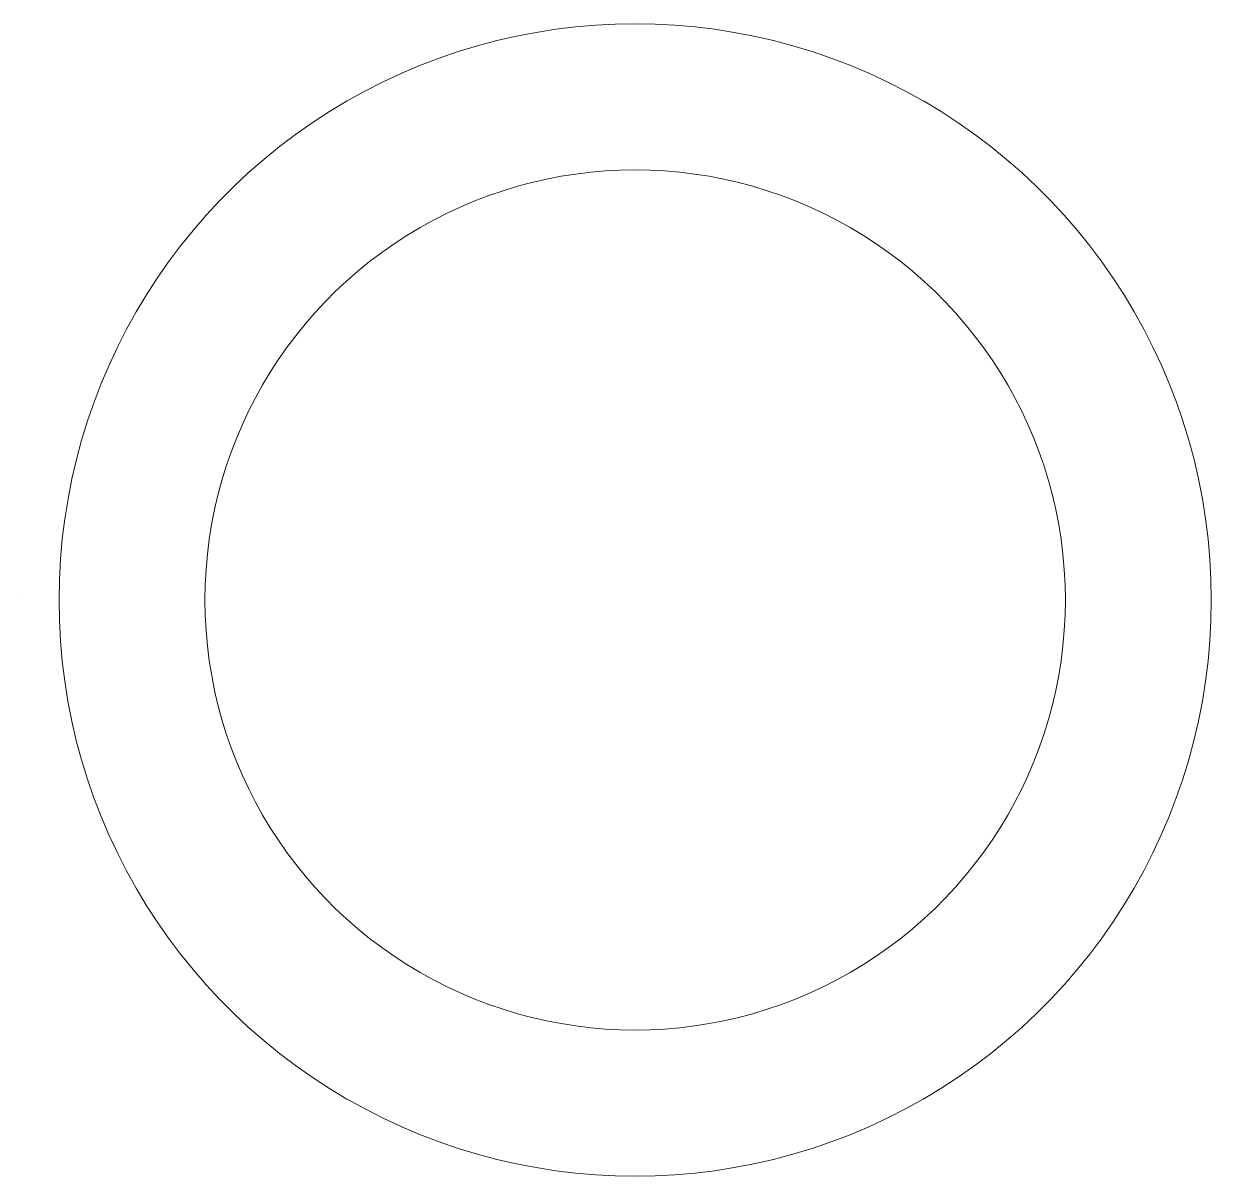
# Model space of a CAD drawing. Header units: centimetres. Extents: x -75 to 51, y -4 to 64.
# Drawn here: x 8.621 to 11.114, y -1.364 to 1.056 of the extents above; entities that cross this region are included whole.
import ezdxf

# ---------------------------------------------------------------- set-up
doc = ezdxf.new("R2010")
doc.units = ezdxf.units.CM
doc.header["$MEASUREMENT"] = 0
doc.layers.add('layer 1', color=7, linetype='Continuous')

msp = doc.modelspace()

# ---------------------------------------------------------------- linework, layer by layer
at = {"layer": 'layer 1', "color": 1, "lineweight": 20}
for points in [[(10.50932, 0.89353), (10.50932, 0.89353), (10.47162, 0.91442), (10.47162, 0.91442), (10.47162, 0.91442), (10.47162, 0.91442), (10.43338, 0.93387), (10.43338, 0.93387), (10.43338, 0.93387), (10.43338, 0.93387), (10.39464, 0.95188), (10.39464, 0.95188), (10.39464, 0.95188), (10.39464, 0.95188), (10.35543, 0.96845), (10.35543, 0.96845), (10.35543, 0.96845), (10.35543, 0.96845), (10.3158, 0.98358), (10.3158, 0.98358), (10.3158, 0.98358), (10.3158, 0.98358), (10.27578, 0.99727), (10.27578, 0.99727), (10.27578, 0.99727), (10.27578, 0.99727), (10.23541, 1.00952), (10.23541, 1.00952), (10.23541, 1.00952), (10.23541, 1.00952), (10.19474, 1.02033), (10.19474, 1.02033), (10.19474, 1.02033), (10.19474, 1.02033), (10.15379, 1.0297), (10.15379, 1.0297), (10.15379, 1.0297), (10.15379, 1.0297), (10.11261, 1.03763), (10.11261, 1.03763), (10.11261, 1.03763), (10.11261, 1.03763), (10.07124, 1.04412), (10.07124, 1.04412), (10.07124, 1.04412), (10.07124, 1.04412), (10.02972, 1.04917), (10.02972, 1.04917), (10.02972, 1.04917), (10.02972, 1.04917), (9.98808, 1.05277), (9.98808, 1.05277), (9.98808, 1.05277), (9.98808, 1.05277), (9.94636, 1.05494), (9.94636, 1.05494), (9.94636, 1.05494), (9.94636, 1.05494), (9.9046, 1.0557), (9.9046, 1.0557), (9.9046, 1.0557), (9.9046, 1.0557), (9.86284, 1.05494), (9.86284, 1.05494), (9.86284, 1.05494), (9.86284, 1.05494), (9.82112, 1.05277), (9.82112, 1.05277), (9.82112, 1.05277), (9.82112, 1.05277), (9.77948, 1.04917), (9.77948, 1.04917), (9.77948, 1.04917), (9.77948, 1.04917), (9.73795, 1.04412), (9.73795, 1.04412), (9.73795, 1.04412), (9.73795, 1.04412), (9.69658, 1.03763), (9.69658, 1.03763), (9.69658, 1.03763), (9.69658, 1.03763), (9.6554, 1.0297), (9.6554, 1.0297), (9.6554, 1.0297), (9.6554, 1.0297), (9.61445, 1.02033), (9.61445, 1.02033), (9.61445, 1.02033), (9.61445, 1.02033), (9.57377, 1.00952), (9.57377, 1.00952), (9.57377, 1.00952), (9.57377, 1.00952), (9.5334, 0.99727), (9.5334, 0.99727), (9.5334, 0.99727), (9.5334, 0.99727), (9.49338, 0.98358), (9.49338, 0.98358), (9.49338, 0.98358), (9.49338, 0.98358), (9.45375, 0.96845), (9.45375, 0.96845), (9.45375, 0.96845), (9.45375, 0.96845), (9.41454, 0.95188), (9.41454, 0.95188), (9.41454, 0.95188), (9.41454, 0.95188), (9.37579, 0.93387), (9.37579, 0.93387), (9.37579, 0.93387), (9.37579, 0.93387), (9.33755, 0.91442), (9.33755, 0.91442), (9.33755, 0.91442), (9.33755, 0.91442), (9.29985, 0.89353), (9.29985, 0.89353)], [(9.29986, 0.89353), (9.29986, 0.89353), (9.26293, 0.87131), (9.26293, 0.87131), (9.26293, 0.87131), (9.26293, 0.87131), (9.22697, 0.8479), (9.22697, 0.8479), (9.22697, 0.8479), (9.22697, 0.8479), (9.19201, 0.82334), (9.19201, 0.82334), (9.19201, 0.82334), (9.19201, 0.82334), (9.15807, 0.79766), (9.15807, 0.79766), (9.15807, 0.79766), (9.15807, 0.79766), (9.12516, 0.77089), (9.12516, 0.77089), (9.12516, 0.77089), (9.12516, 0.77089), (9.09331, 0.74306), (9.09331, 0.74306), (9.09331, 0.74306), (9.09331, 0.74306), (9.06253, 0.71421), (9.06253, 0.71421), (9.06253, 0.71421), (9.06253, 0.71421), (9.03284, 0.68437), (9.03284, 0.68437), (9.03284, 0.68437), (9.03284, 0.68437), (9.00425, 0.65358), (9.00425, 0.65358), (9.00425, 0.65358), (9.00425, 0.65358), (8.97683, 0.62187), (8.97683, 0.62187), (8.97683, 0.62187), (8.97683, 0.62187), (8.95054, 0.58927), (8.95054, 0.58927), (8.95054, 0.58927), (8.95054, 0.58927), (8.92541, 0.55582), (8.92541, 0.55582), (8.92541, 0.55582), (8.92541, 0.55582), (8.90147, 0.52155), (8.90147, 0.52155), (8.90147, 0.52155), (8.90147, 0.52155), (8.87876, 0.48649), (8.87876, 0.48649), (8.87876, 0.48649), (8.87876, 0.48649), (8.85727, 0.45068), (8.85727, 0.45068), (8.85727, 0.45068), (8.85727, 0.45068), (8.83704, 0.41415), (8.83704, 0.41415), (8.83704, 0.41415), (8.83704, 0.41415), (8.81806, 0.37693), (8.81806, 0.37693), (8.81806, 0.37693), (8.81806, 0.37693), (8.80037, 0.33906), (8.80037, 0.33906), (8.80037, 0.33906), (8.80037, 0.33906), (8.78399, 0.30057), (8.78399, 0.30057), (8.78399, 0.30057), (8.78399, 0.30057), (8.76893, 0.26149), (8.76893, 0.26149), (8.76893, 0.26149), (8.76893, 0.26149), (8.75522, 0.22186), (8.75522, 0.22186), (8.75522, 0.22186), (8.75522, 0.22186), (8.74289, 0.18171), (8.74289, 0.18171), (8.74289, 0.18171), (8.74289, 0.18171), (8.73193, 0.14107), (8.73193, 0.14107), (8.73193, 0.14107), (8.73193, 0.14107), (8.72238, 0.09998), (8.72238, 0.09998), (8.72238, 0.09998), (8.72238, 0.09998), (8.71424, 0.05847), (8.71424, 0.05847), (8.71424, 0.05847), (8.71424, 0.05847), (8.70753, 0.01658), (8.70753, 0.01658), (8.70753, 0.01658), (8.70753, 0.01658), (8.7023, -0.02566), (8.7023, -0.02566), (8.7023, -0.02566), (8.7023, -0.02566), (8.69853, -0.06822), (8.69853, -0.06822), (8.69853, -0.06822), (8.69853, -0.06822), (8.69639, -0.11107), (8.69639, -0.11107), (8.69639, -0.11107), (8.69639, -0.11107), (8.6958, -0.15417), (8.6958, -0.15417)], [(11.11359, -0.15416), (11.11359, -0.15416), (11.113, -0.11106), (11.113, -0.11106), (11.113, -0.11106), (11.113, -0.11106), (11.11086, -0.06821), (11.11086, -0.06821), (11.11086, -0.06821), (11.11086, -0.06821), (11.10709, -0.02565), (11.10709, -0.02565), (11.10709, -0.02565), (11.10709, -0.02565), (11.10186, 0.01659), (11.10186, 0.01659), (11.10186, 0.01659), (11.10186, 0.01659), (11.09515, 0.05848), (11.09515, 0.05848), (11.09515, 0.05848), (11.09515, 0.05848), (11.08701, 0.09999), (11.08701, 0.09999), (11.08701, 0.09999), (11.08701, 0.09999), (11.07746, 0.14108), (11.07746, 0.14108), (11.07746, 0.14108), (11.07746, 0.14108), (11.0665, 0.18171), (11.0665, 0.18171), (11.0665, 0.18171), (11.0665, 0.18171), (11.05416, 0.22186), (11.05416, 0.22186), (11.05416, 0.22186), (11.05416, 0.22186), (11.04045, 0.26149), (11.04045, 0.26149), (11.04045, 0.26149), (11.04045, 0.26149), (11.02539, 0.30057), (11.02539, 0.30057), (11.02539, 0.30057), (11.02539, 0.30057), (11.00901, 0.33906), (11.00901, 0.33906), (11.00901, 0.33906), (11.00901, 0.33906), (10.99132, 0.37693), (10.99132, 0.37693), (10.99132, 0.37693), (10.99132, 0.37693), (10.97234, 0.41415), (10.97234, 0.41415), (10.97234, 0.41415), (10.97234, 0.41415), (10.95211, 0.45068), (10.95211, 0.45068), (10.95211, 0.45068), (10.95211, 0.45068), (10.93062, 0.48649), (10.93062, 0.48649), (10.93062, 0.48649), (10.93062, 0.48649), (10.90791, 0.52155), (10.90791, 0.52155), (10.90791, 0.52155), (10.90791, 0.52155), (10.88397, 0.55582), (10.88397, 0.55582), (10.88397, 0.55582), (10.88397, 0.55582), (10.85884, 0.58927), (10.85884, 0.58927), (10.85884, 0.58927), (10.85884, 0.58927), (10.83255, 0.62187), (10.83255, 0.62187), (10.83255, 0.62187), (10.83255, 0.62187), (10.80513, 0.65358), (10.80513, 0.65358), (10.80513, 0.65358), (10.80513, 0.65358), (10.77654, 0.68437), (10.77654, 0.68437), (10.77654, 0.68437), (10.77654, 0.68437), (10.74685, 0.71421), (10.74685, 0.71421), (10.74685, 0.71421), (10.74685, 0.71421), (10.71607, 0.74306), (10.71607, 0.74306), (10.71607, 0.74306), (10.71607, 0.74306), (10.68422, 0.77089), (10.68422, 0.77089), (10.68422, 0.77089), (10.68422, 0.77089), (10.65131, 0.79766), (10.65131, 0.79766), (10.65131, 0.79766), (10.65131, 0.79766), (10.61737, 0.82334), (10.61737, 0.82334), (10.61737, 0.82334), (10.61737, 0.82334), (10.58241, 0.8479), (10.58241, 0.8479), (10.58241, 0.8479), (10.58241, 0.8479), (10.54645, 0.87131), (10.54645, 0.87131), (10.54645, 0.87131), (10.54645, 0.87131), (10.50952, 0.89353), (10.50952, 0.89353)], [(10.35605, 0.6278), (10.35605, 0.6278), (10.32789, 0.64339), (10.32789, 0.64339), (10.32789, 0.64339), (10.32789, 0.64339), (10.29933, 0.65791), (10.29933, 0.65791), (10.29933, 0.65791), (10.29933, 0.65791), (10.27041, 0.67135), (10.27041, 0.67135), (10.27041, 0.67135), (10.27041, 0.67135), (10.24115, 0.68372), (10.24115, 0.68372), (10.24115, 0.68372), (10.24115, 0.68372), (10.21155, 0.69501), (10.21155, 0.69501), (10.21155, 0.69501), (10.21155, 0.69501), (10.18168, 0.70522), (10.18168, 0.70522), (10.18168, 0.70522), (10.18168, 0.70522), (10.15153, 0.71436), (10.15153, 0.71436), (10.15153, 0.71436), (10.15153, 0.71436), (10.12117, 0.72243), (10.12117, 0.72243), (10.12117, 0.72243), (10.12117, 0.72243), (10.09059, 0.72942), (10.09059, 0.72942), (10.09059, 0.72942), (10.09059, 0.72942), (10.05985, 0.73533), (10.05985, 0.73533), (10.05985, 0.73533), (10.05985, 0.73533), (10.02897, 0.74017), (10.02897, 0.74017), (10.02897, 0.74017), (10.02897, 0.74017), (9.99797, 0.74393), (9.99797, 0.74393), (9.99797, 0.74393), (9.99797, 0.74393), (9.96688, 0.74662), (9.96688, 0.74662), (9.96688, 0.74662), (9.96688, 0.74662), (9.93574, 0.74824), (9.93574, 0.74824), (9.93574, 0.74824), (9.93574, 0.74824), (9.90457, 0.74883), (9.90457, 0.74883), (9.90457, 0.74883), (9.90457, 0.74883), (9.8734, 0.74824), (9.8734, 0.74824), (9.8734, 0.74824), (9.8734, 0.74824), (9.84226, 0.74662), (9.84226, 0.74662), (9.84226, 0.74662), (9.84226, 0.74662), (9.81117, 0.74393), (9.81117, 0.74393), (9.81117, 0.74393), (9.81117, 0.74393), (9.78017, 0.74017), (9.78017, 0.74017), (9.78017, 0.74017), (9.78017, 0.74017), (9.74928, 0.73533), (9.74928, 0.73533), (9.74928, 0.73533), (9.74928, 0.73533), (9.71854, 0.72942), (9.71854, 0.72942), (9.71854, 0.72942), (9.71854, 0.72942), (9.68796, 0.72243), (9.68796, 0.72243), (9.68796, 0.72243), (9.68796, 0.72243), (9.6576, 0.71436), (9.6576, 0.71436), (9.6576, 0.71436), (9.6576, 0.71436), (9.62748, 0.70522), (9.62748, 0.70522), (9.62748, 0.70522), (9.62748, 0.70522), (9.59761, 0.69501), (9.59761, 0.69501), (9.59761, 0.69501), (9.59761, 0.69501), (9.56801, 0.68372), (9.56801, 0.68372), (9.56801, 0.68372), (9.56801, 0.68372), (9.53875, 0.67135), (9.53875, 0.67135), (9.53875, 0.67135), (9.53875, 0.67135), (9.50983, 0.65791), (9.50983, 0.65791), (9.50983, 0.65791), (9.50983, 0.65791), (9.48127, 0.64339), (9.48127, 0.64339), (9.48127, 0.64339), (9.48127, 0.64339), (9.45311, 0.6278), (9.45311, 0.6278)], [(9.45313, 0.6278), (9.45313, 0.6278), (9.42555, 0.61122), (9.42555, 0.61122), (9.42555, 0.61122), (9.42555, 0.61122), (9.39871, 0.59375), (9.39871, 0.59375), (9.39871, 0.59375), (9.39871, 0.59375), (9.3726, 0.57542), (9.3726, 0.57542), (9.3726, 0.57542), (9.3726, 0.57542), (9.34726, 0.55625), (9.34726, 0.55625), (9.34726, 0.55625), (9.34726, 0.55625), (9.32268, 0.53627), (9.32268, 0.53627), (9.32268, 0.53627), (9.32268, 0.53627), (9.2989, 0.5155), (9.2989, 0.5155), (9.2989, 0.5155), (9.2989, 0.5155), (9.27591, 0.49397), (9.27591, 0.49397), (9.27591, 0.49397), (9.27591, 0.49397), (9.25375, 0.4717), (9.25375, 0.4717), (9.25375, 0.4717), (9.25375, 0.4717), (9.23242, 0.44872), (9.23242, 0.44872), (9.23242, 0.44872), (9.23242, 0.44872), (9.21191, 0.42505), (9.21191, 0.42505), (9.21191, 0.42505), (9.21191, 0.42505), (9.19229, 0.40072), (9.19229, 0.40072), (9.19229, 0.40072), (9.19229, 0.40072), (9.17353, 0.37575), (9.17353, 0.37575), (9.17353, 0.37575), (9.17353, 0.37575), (9.15566, 0.35017), (9.15566, 0.35017), (9.15566, 0.35017), (9.15566, 0.35017), (9.1387, 0.324), (9.1387, 0.324), (9.1387, 0.324), (9.1387, 0.324), (9.12266, 0.29727), (9.12266, 0.29727), (9.12266, 0.29727), (9.12266, 0.29727), (9.10754, 0.27001), (9.10754, 0.27001), (9.10754, 0.27001), (9.10754, 0.27001), (9.09337, 0.24223), (9.09337, 0.24223), (9.09337, 0.24223), (9.09337, 0.24223), (9.08015, 0.21396), (9.08015, 0.21396), (9.08015, 0.21396), (9.08015, 0.21396), (9.06791, 0.18523), (9.06791, 0.18523), (9.06791, 0.18523), (9.06791, 0.18523), (9.05665, 0.15606), (9.05665, 0.15606), (9.05665, 0.15606), (9.05665, 0.15606), (9.0464, 0.12648), (9.0464, 0.12648), (9.0464, 0.12648), (9.0464, 0.12648), (9.03716, 0.09651), (9.03716, 0.09651), (9.03716, 0.09651), (9.03716, 0.09651), (9.02896, 0.06618), (9.02896, 0.06618), (9.02896, 0.06618), (9.02896, 0.06618), (9.0218, 0.03551), (9.0218, 0.03551), (9.0218, 0.03551), (9.0218, 0.03551), (9.01571, 0.00453), (9.01571, 0.00453), (9.01571, 0.00453), (9.01571, 0.00453), (9.01069, -0.02674), (9.01069, -0.02674), (9.01069, -0.02674), (9.01069, -0.02674), (9.00678, -0.05827), (9.00678, -0.05827), (9.00678, -0.05827), (9.00678, -0.05827), (9.00402, -0.09004), (9.00402, -0.09004), (9.00402, -0.09004), (9.00402, -0.09004), (9.00219, -0.12202), (9.00219, -0.12202), (9.00219, -0.12202), (9.00219, -0.12202), (9.0016, -0.15419), (9.0016, -0.15419)], [(10.80752, -0.15416), (10.80752, -0.15416), (10.80693, -0.12199), (10.80693, -0.12199), (10.80693, -0.12199), (10.80693, -0.12199), (10.8051, -0.09001), (10.8051, -0.09001), (10.8051, -0.09001), (10.8051, -0.09001), (10.80234, -0.05824), (10.80234, -0.05824), (10.80234, -0.05824), (10.80234, -0.05824), (10.79843, -0.02671), (10.79843, -0.02671), (10.79843, -0.02671), (10.79843, -0.02671), (10.79341, 0.00456), (10.79341, 0.00456), (10.79341, 0.00456), (10.79341, 0.00456), (10.78732, 0.03554), (10.78732, 0.03554), (10.78732, 0.03554), (10.78732, 0.03554), (10.78016, 0.06621), (10.78016, 0.06621), (10.78016, 0.06621), (10.78016, 0.06621), (10.77196, 0.09654), (10.77196, 0.09654), (10.77196, 0.09654), (10.77196, 0.09654), (10.76272, 0.12651), (10.76272, 0.12651), (10.76272, 0.12651), (10.76272, 0.12651), (10.75247, 0.15609), (10.75247, 0.15609), (10.75247, 0.15609), (10.75247, 0.15609), (10.74121, 0.18526), (10.74121, 0.18526), (10.74121, 0.18526), (10.74121, 0.18526), (10.72897, 0.21399), (10.72897, 0.21399), (10.72897, 0.21399), (10.72897, 0.21399), (10.71575, 0.24226), (10.71575, 0.24226), (10.71575, 0.24226), (10.71575, 0.24226), (10.70158, 0.27004), (10.70158, 0.27004), (10.70158, 0.27004), (10.70158, 0.27004), (10.68646, 0.29731), (10.68646, 0.29731), (10.68646, 0.29731), (10.68646, 0.29731), (10.67042, 0.32404), (10.67042, 0.32404), (10.67042, 0.32404), (10.67042, 0.32404), (10.65346, 0.35021), (10.65346, 0.35021), (10.65346, 0.35021), (10.65346, 0.35021), (10.63558, 0.37579), (10.63558, 0.37579), (10.63558, 0.37579), (10.63558, 0.37579), (10.61682, 0.40076), (10.61682, 0.40076), (10.61682, 0.40076), (10.61682, 0.40076), (10.5972, 0.42509), (10.5972, 0.42509), (10.5972, 0.42509), (10.5972, 0.42509), (10.57669, 0.44876), (10.57669, 0.44876), (10.57669, 0.44876), (10.57669, 0.44876), (10.55536, 0.47174), (10.55536, 0.47174), (10.55536, 0.47174), (10.55536, 0.47174), (10.5332, 0.49401), (10.5332, 0.49401), (10.5332, 0.49401), (10.5332, 0.49401), (10.51021, 0.51554), (10.51021, 0.51554), (10.51021, 0.51554), (10.51021, 0.51554), (10.48643, 0.53631), (10.48643, 0.53631), (10.48643, 0.53631), (10.48643, 0.53631), (10.46185, 0.55629), (10.46185, 0.55629), (10.46185, 0.55629), (10.46185, 0.55629), (10.43651, 0.57546), (10.43651, 0.57546), (10.43651, 0.57546), (10.43651, 0.57546), (10.4104, 0.59379), (10.4104, 0.59379), (10.4104, 0.59379), (10.4104, 0.59379), (10.38356, 0.61126), (10.38356, 0.61126), (10.38356, 0.61126), (10.38356, 0.61126), (10.35598, 0.62784), (10.35598, 0.62784)], [(8.69559, -0.15416), (8.69559, -0.15416), (8.69618, -0.19726), (8.69618, -0.19726), (8.69618, -0.19726), (8.69618, -0.19726), (8.69832, -0.24011), (8.69832, -0.24011), (8.69832, -0.24011), (8.69832, -0.24011), (8.70209, -0.28267), (8.70209, -0.28267), (8.70209, -0.28267), (8.70209, -0.28267), (8.70732, -0.32491), (8.70732, -0.32491), (8.70732, -0.32491), (8.70732, -0.32491), (8.71403, -0.3668), (8.71403, -0.3668), (8.71403, -0.3668), (8.71403, -0.3668), (8.72217, -0.40831), (8.72217, -0.40831), (8.72217, -0.40831), (8.72217, -0.40831), (8.73172, -0.4494), (8.73172, -0.4494), (8.73172, -0.4494), (8.73172, -0.4494), (8.74268, -0.49003), (8.74268, -0.49003), (8.74268, -0.49003), (8.74268, -0.49003), (8.75502, -0.53018), (8.75502, -0.53018), (8.75502, -0.53018), (8.75502, -0.53018), (8.76873, -0.56981), (8.76873, -0.56981), (8.76873, -0.56981), (8.76873, -0.56981), (8.78379, -0.60889), (8.78379, -0.60889), (8.78379, -0.60889), (8.78379, -0.60889), (8.80016, -0.64738), (8.80016, -0.64738), (8.80016, -0.64738), (8.80016, -0.64738), (8.81785, -0.68525), (8.81785, -0.68525), (8.81785, -0.68525), (8.81785, -0.68525), (8.83683, -0.72247), (8.83683, -0.72247), (8.83683, -0.72247), (8.83683, -0.72247), (8.85706, -0.759), (8.85706, -0.759), (8.85706, -0.759), (8.85706, -0.759), (8.87855, -0.79481), (8.87855, -0.79481), (8.87855, -0.79481), (8.87855, -0.79481), (8.90126, -0.82987), (8.90126, -0.82987), (8.90126, -0.82987), (8.90126, -0.82987), (8.92519, -0.86414), (8.92519, -0.86414), (8.92519, -0.86414), (8.92519, -0.86414), (8.95032, -0.89759), (8.95032, -0.89759), (8.95032, -0.89759), (8.95032, -0.89759), (8.97661, -0.93019), (8.97661, -0.93019), (8.97661, -0.93019), (8.97661, -0.93019), (9.00403, -0.9619), (9.00403, -0.9619), (9.00403, -0.9619), (9.00403, -0.9619), (9.03262, -0.99269), (9.03262, -0.99269), (9.03262, -0.99269), (9.03262, -0.99269), (9.06231, -1.02253), (9.06231, -1.02253), (9.06231, -1.02253), (9.06231, -1.02253), (9.09309, -1.05138), (9.09309, -1.05138), (9.09309, -1.05138), (9.09309, -1.05138), (9.12494, -1.07921), (9.12494, -1.07921), (9.12494, -1.07921), (9.12494, -1.07921), (9.15785, -1.10598), (9.15785, -1.10598), (9.15785, -1.10598), (9.15785, -1.10598), (9.19179, -1.13167), (9.19179, -1.13167), (9.19179, -1.13167), (9.19179, -1.13167), (9.22675, -1.15623), (9.22675, -1.15623), (9.22675, -1.15623), (9.22675, -1.15623), (9.26271, -1.17964), (9.26271, -1.17964), (9.26271, -1.17964), (9.26271, -1.17964), (9.29964, -1.20186), (9.29964, -1.20186)], [(9.00166, -0.15416), (9.00166, -0.15416), (9.00225, -0.18633), (9.00225, -0.18633), (9.00225, -0.18633), (9.00225, -0.18633), (9.00409, -0.21831), (9.00409, -0.21831), (9.00409, -0.21831), (9.00409, -0.21831), (9.00685, -0.25008), (9.00685, -0.25008), (9.00685, -0.25008), (9.00685, -0.25008), (9.01076, -0.28161), (9.01076, -0.28161), (9.01076, -0.28161), (9.01076, -0.28161), (9.01578, -0.31288), (9.01578, -0.31288), (9.01578, -0.31288), (9.01578, -0.31288), (9.02187, -0.34386), (9.02187, -0.34386), (9.02187, -0.34386), (9.02187, -0.34386), (9.02903, -0.37453), (9.02903, -0.37453), (9.02903, -0.37453), (9.02903, -0.37453), (9.03723, -0.40486), (9.03723, -0.40486), (9.03723, -0.40486), (9.03723, -0.40486), (9.04647, -0.43483), (9.04647, -0.43483), (9.04647, -0.43483), (9.04647, -0.43483), (9.05672, -0.46441), (9.05672, -0.46441), (9.05672, -0.46441), (9.05672, -0.46441), (9.06798, -0.49358), (9.06798, -0.49358), (9.06798, -0.49358), (9.06798, -0.49358), (9.08022, -0.52231), (9.08022, -0.52231), (9.08022, -0.52231), (9.08022, -0.52231), (9.09344, -0.55058), (9.09344, -0.55058), (9.09344, -0.55058), (9.09344, -0.55058), (9.10761, -0.57836), (9.10761, -0.57836), (9.10761, -0.57836), (9.10761, -0.57836), (9.12273, -0.60563), (9.12273, -0.60563), (9.12273, -0.60563), (9.12273, -0.60563), (9.13877, -0.63236), (9.13877, -0.63236), (9.13877, -0.63236), (9.13877, -0.63236), (9.15573, -0.65853), (9.15573, -0.65853), (9.15573, -0.65853), (9.15573, -0.65853), (9.17361, -0.68411), (9.17361, -0.68411), (9.17361, -0.68411), (9.17361, -0.68411), (9.19237, -0.70908), (9.19237, -0.70908), (9.19237, -0.70908), (9.19237, -0.70908), (9.21199, -0.73341), (9.21199, -0.73341), (9.21199, -0.73341), (9.21199, -0.73341), (9.2325, -0.75708), (9.2325, -0.75708), (9.2325, -0.75708), (9.2325, -0.75708), (9.25383, -0.78006), (9.25383, -0.78006), (9.25383, -0.78006), (9.25383, -0.78006), (9.27599, -0.80232), (9.27599, -0.80232), (9.27599, -0.80232), (9.27599, -0.80232), (9.29898, -0.82385), (9.29898, -0.82385), (9.29898, -0.82385), (9.29898, -0.82385), (9.32276, -0.84462), (9.32276, -0.84462), (9.32276, -0.84462), (9.32276, -0.84462), (9.34734, -0.8646), (9.34734, -0.8646), (9.34734, -0.8646), (9.34734, -0.8646), (9.37268, -0.88377), (9.37268, -0.88377), (9.37268, -0.88377), (9.37268, -0.88377), (9.39879, -0.9021), (9.39879, -0.9021), (9.39879, -0.9021), (9.39879, -0.9021), (9.42563, -0.91957), (9.42563, -0.91957), (9.42563, -0.91957), (9.42563, -0.91957), (9.45321, -0.93615), (9.45321, -0.93615)], [(10.35605, -0.93612), (10.35605, -0.93612), (10.38363, -0.91954), (10.38363, -0.91954), (10.38363, -0.91954), (10.38363, -0.91954), (10.41047, -0.90207), (10.41047, -0.90207), (10.41047, -0.90207), (10.41047, -0.90207), (10.43658, -0.88374), (10.43658, -0.88374), (10.43658, -0.88374), (10.43658, -0.88374), (10.46192, -0.86457), (10.46192, -0.86457), (10.46192, -0.86457), (10.46192, -0.86457), (10.4865, -0.84459), (10.4865, -0.84459), (10.4865, -0.84459), (10.4865, -0.84459), (10.51028, -0.82382), (10.51028, -0.82382), (10.51028, -0.82382), (10.51028, -0.82382), (10.53327, -0.80229), (10.53327, -0.80229), (10.53327, -0.80229), (10.53327, -0.80229), (10.55543, -0.78003), (10.55543, -0.78003), (10.55543, -0.78003), (10.55543, -0.78003), (10.57676, -0.75705), (10.57676, -0.75705), (10.57676, -0.75705), (10.57676, -0.75705), (10.59727, -0.73338), (10.59727, -0.73338), (10.59727, -0.73338), (10.59727, -0.73338), (10.61689, -0.70905), (10.61689, -0.70905), (10.61689, -0.70905), (10.61689, -0.70905), (10.63565, -0.68408), (10.63565, -0.68408), (10.63565, -0.68408), (10.63565, -0.68408), (10.65352, -0.6585), (10.65352, -0.6585), (10.65352, -0.6585), (10.65352, -0.6585), (10.67048, -0.63233), (10.67048, -0.63233), (10.67048, -0.63233), (10.67048, -0.63233), (10.68652, -0.6056), (10.68652, -0.6056), (10.68652, -0.6056), (10.68652, -0.6056), (10.70164, -0.57833), (10.70164, -0.57833), (10.70164, -0.57833), (10.70164, -0.57833), (10.71581, -0.55055), (10.71581, -0.55055), (10.71581, -0.55055), (10.71581, -0.55055), (10.72903, -0.52228), (10.72903, -0.52228), (10.72903, -0.52228), (10.72903, -0.52228), (10.74127, -0.49355), (10.74127, -0.49355), (10.74127, -0.49355), (10.74127, -0.49355), (10.75253, -0.46438), (10.75253, -0.46438), (10.75253, -0.46438), (10.75253, -0.46438), (10.76278, -0.4348), (10.76278, -0.4348), (10.76278, -0.4348), (10.76278, -0.4348), (10.77202, -0.40483), (10.77202, -0.40483), (10.77202, -0.40483), (10.77202, -0.40483), (10.78022, -0.3745), (10.78022, -0.3745), (10.78022, -0.3745), (10.78022, -0.3745), (10.78738, -0.34383), (10.78738, -0.34383), (10.78738, -0.34383), (10.78738, -0.34383), (10.79347, -0.31285), (10.79347, -0.31285), (10.79347, -0.31285), (10.79347, -0.31285), (10.79848, -0.28158), (10.79848, -0.28158), (10.79848, -0.28158), (10.79848, -0.28158), (10.80239, -0.25005), (10.80239, -0.25005), (10.80239, -0.25005), (10.80239, -0.25005), (10.80515, -0.21828), (10.80515, -0.21828), (10.80515, -0.21828), (10.80515, -0.21828), (10.80698, -0.1863), (10.80698, -0.1863), (10.80698, -0.1863), (10.80698, -0.1863), (10.80757, -0.15413), (10.80757, -0.15413)], [(10.50932, -1.20185), (10.50932, -1.20185), (10.54625, -1.17963), (10.54625, -1.17963), (10.54625, -1.17963), (10.54625, -1.17963), (10.58221, -1.15622), (10.58221, -1.15622), (10.58221, -1.15622), (10.58221, -1.15622), (10.61717, -1.13166), (10.61717, -1.13166), (10.61717, -1.13166), (10.61717, -1.13166), (10.65111, -1.10597), (10.65111, -1.10597), (10.65111, -1.10597), (10.65111, -1.10597), (10.68402, -1.0792), (10.68402, -1.0792), (10.68402, -1.0792), (10.68402, -1.0792), (10.71587, -1.05137), (10.71587, -1.05137), (10.71587, -1.05137), (10.71587, -1.05137), (10.74665, -1.02252), (10.74665, -1.02252), (10.74665, -1.02252), (10.74665, -1.02252), (10.77634, -0.99268), (10.77634, -0.99268), (10.77634, -0.99268), (10.77634, -0.99268), (10.80493, -0.96189), (10.80493, -0.96189), (10.80493, -0.96189), (10.80493, -0.96189), (10.83235, -0.93018), (10.83235, -0.93018), (10.83235, -0.93018), (10.83235, -0.93018), (10.85864, -0.89758), (10.85864, -0.89758), (10.85864, -0.89758), (10.85864, -0.89758), (10.88377, -0.86413), (10.88377, -0.86413), (10.88377, -0.86413), (10.88377, -0.86413), (10.9077, -0.82986), (10.9077, -0.82986), (10.9077, -0.82986), (10.9077, -0.82986), (10.93041, -0.7948), (10.93041, -0.7948), (10.93041, -0.7948), (10.93041, -0.7948), (10.9519, -0.75899), (10.9519, -0.75899), (10.9519, -0.75899), (10.9519, -0.75899), (10.97213, -0.72246), (10.97213, -0.72246), (10.97213, -0.72246), (10.97213, -0.72246), (10.99111, -0.68524), (10.99111, -0.68524), (10.99111, -0.68524), (10.99111, -0.68524), (11.0088, -0.64737), (11.0088, -0.64737), (11.0088, -0.64737), (11.0088, -0.64737), (11.02518, -0.60888), (11.02518, -0.60888), (11.02518, -0.60888), (11.02518, -0.60888), (11.04024, -0.5698), (11.04024, -0.5698), (11.04024, -0.5698), (11.04024, -0.5698), (11.05395, -0.53017), (11.05395, -0.53017), (11.05395, -0.53017), (11.05395, -0.53017), (11.06628, -0.49002), (11.06628, -0.49002), (11.06628, -0.49002), (11.06628, -0.49002), (11.07724, -0.44939), (11.07724, -0.44939), (11.07724, -0.44939), (11.07724, -0.44939), (11.08679, -0.4083), (11.08679, -0.4083), (11.08679, -0.4083), (11.08679, -0.4083), (11.09493, -0.36679), (11.09493, -0.36679), (11.09493, -0.36679), (11.09493, -0.36679), (11.10164, -0.3249), (11.10164, -0.3249), (11.10164, -0.3249), (11.10164, -0.3249), (11.10687, -0.28266), (11.10687, -0.28266), (11.10687, -0.28266), (11.10687, -0.28266), (11.11064, -0.2401), (11.11064, -0.2401), (11.11064, -0.2401), (11.11064, -0.2401), (11.11278, -0.19725), (11.11278, -0.19725), (11.11278, -0.19725), (11.11278, -0.19725), (11.11337, -0.15415), (11.11337, -0.15415)], [(9.45313, -0.93612), (9.45313, -0.93612), (9.48129, -0.95171), (9.48129, -0.95171), (9.48129, -0.95171), (9.48129, -0.95171), (9.50985, -0.96623), (9.50985, -0.96623), (9.50985, -0.96623), (9.50985, -0.96623), (9.53877, -0.97967), (9.53877, -0.97967), (9.53877, -0.97967), (9.53877, -0.97967), (9.56803, -0.99204), (9.56803, -0.99204), (9.56803, -0.99204), (9.56803, -0.99204), (9.59763, -1.00333), (9.59763, -1.00333), (9.59763, -1.00333), (9.59763, -1.00333), (9.6275, -1.01354), (9.6275, -1.01354), (9.6275, -1.01354), (9.6275, -1.01354), (9.65762, -1.02268), (9.65762, -1.02268), (9.65762, -1.02268), (9.65762, -1.02268), (9.68798, -1.03075), (9.68798, -1.03075), (9.68798, -1.03075), (9.68798, -1.03075), (9.71856, -1.03774), (9.71856, -1.03774), (9.71856, -1.03774), (9.71856, -1.03774), (9.7493, -1.04365), (9.7493, -1.04365), (9.7493, -1.04365), (9.7493, -1.04365), (9.78019, -1.04849), (9.78019, -1.04849), (9.78019, -1.04849), (9.78019, -1.04849), (9.81119, -1.05226), (9.81119, -1.05226), (9.81119, -1.05226), (9.81119, -1.05226), (9.84228, -1.05495), (9.84228, -1.05495), (9.84228, -1.05495), (9.84228, -1.05495), (9.87342, -1.05657), (9.87342, -1.05657), (9.87342, -1.05657), (9.87342, -1.05657), (9.90459, -1.05716), (9.90459, -1.05716), (9.90459, -1.05716), (9.90459, -1.05716), (9.93576, -1.05657), (9.93576, -1.05657), (9.93576, -1.05657), (9.93576, -1.05657), (9.9669, -1.05495), (9.9669, -1.05495), (9.9669, -1.05495), (9.9669, -1.05495), (9.99799, -1.05226), (9.99799, -1.05226), (9.99799, -1.05226), (9.99799, -1.05226), (10.02899, -1.04849), (10.02899, -1.04849), (10.02899, -1.04849), (10.02899, -1.04849), (10.05987, -1.04365), (10.05987, -1.04365), (10.05987, -1.04365), (10.05987, -1.04365), (10.09061, -1.03774), (10.09061, -1.03774), (10.09061, -1.03774), (10.09061, -1.03774), (10.12119, -1.03075), (10.12119, -1.03075), (10.12119, -1.03075), (10.12119, -1.03075), (10.15155, -1.02268), (10.15155, -1.02268), (10.15155, -1.02268), (10.15155, -1.02268), (10.1817, -1.01354), (10.1817, -1.01354), (10.1817, -1.01354), (10.1817, -1.01354), (10.21157, -1.00333), (10.21157, -1.00333), (10.21157, -1.00333), (10.21157, -1.00333), (10.24117, -0.99204), (10.24117, -0.99204), (10.24117, -0.99204), (10.24117, -0.99204), (10.27043, -0.97967), (10.27043, -0.97967), (10.27043, -0.97967), (10.27043, -0.97967), (10.29935, -0.96623), (10.29935, -0.96623), (10.29935, -0.96623), (10.29935, -0.96623), (10.32791, -0.95171), (10.32791, -0.95171), (10.32791, -0.95171), (10.32791, -0.95171), (10.35607, -0.93612), (10.35607, -0.93612)], [(9.29986, -1.20185), (9.29986, -1.20185), (9.33756, -1.22274), (9.33756, -1.22274), (9.33756, -1.22274), (9.33756, -1.22274), (9.3758, -1.24219), (9.3758, -1.24219), (9.3758, -1.24219), (9.3758, -1.24219), (9.41455, -1.2602), (9.41455, -1.2602), (9.41455, -1.2602), (9.41455, -1.2602), (9.45376, -1.27677), (9.45376, -1.27677), (9.45376, -1.27677), (9.45376, -1.27677), (9.49339, -1.2919), (9.49339, -1.2919), (9.49339, -1.2919), (9.49339, -1.2919), (9.53341, -1.30559), (9.53341, -1.30559), (9.53341, -1.30559), (9.53341, -1.30559), (9.57378, -1.31784), (9.57378, -1.31784), (9.57378, -1.31784), (9.57378, -1.31784), (9.61446, -1.32865), (9.61446, -1.32865), (9.61446, -1.32865), (9.61446, -1.32865), (9.65541, -1.33802), (9.65541, -1.33802), (9.65541, -1.33802), (9.65541, -1.33802), (9.69659, -1.34595), (9.69659, -1.34595), (9.69659, -1.34595), (9.69659, -1.34595), (9.73796, -1.35244), (9.73796, -1.35244), (9.73796, -1.35244), (9.73796, -1.35244), (9.77949, -1.35749), (9.77949, -1.35749), (9.77949, -1.35749), (9.77949, -1.35749), (9.82113, -1.36109), (9.82113, -1.36109), (9.82113, -1.36109), (9.82113, -1.36109), (9.86285, -1.36327), (9.86285, -1.36327), (9.86285, -1.36327), (9.86285, -1.36327), (9.90461, -1.36403), (9.90461, -1.36403), (9.90461, -1.36403), (9.90461, -1.36403), (9.94637, -1.36327), (9.94637, -1.36327), (9.94637, -1.36327), (9.94637, -1.36327), (9.98809, -1.36109), (9.98809, -1.36109), (9.98809, -1.36109), (9.98809, -1.36109), (10.02973, -1.35749), (10.02973, -1.35749), (10.02973, -1.35749), (10.02973, -1.35749), (10.07125, -1.35244), (10.07125, -1.35244), (10.07125, -1.35244), (10.07125, -1.35244), (10.11262, -1.34595), (10.11262, -1.34595), (10.11262, -1.34595), (10.11262, -1.34595), (10.1538, -1.33802), (10.1538, -1.33802), (10.1538, -1.33802), (10.1538, -1.33802), (10.19475, -1.32865), (10.19475, -1.32865), (10.19475, -1.32865), (10.19475, -1.32865), (10.23542, -1.31784), (10.23542, -1.31784), (10.23542, -1.31784), (10.23542, -1.31784), (10.27579, -1.30559), (10.27579, -1.30559), (10.27579, -1.30559), (10.27579, -1.30559), (10.31581, -1.2919), (10.31581, -1.2919), (10.31581, -1.2919), (10.31581, -1.2919), (10.35544, -1.27677), (10.35544, -1.27677), (10.35544, -1.27677), (10.35544, -1.27677), (10.39465, -1.2602), (10.39465, -1.2602), (10.39465, -1.2602), (10.39465, -1.2602), (10.43339, -1.24219), (10.43339, -1.24219), (10.43339, -1.24219), (10.43339, -1.24219), (10.47163, -1.22274), (10.47163, -1.22274), (10.47163, -1.22274), (10.47163, -1.22274), (10.50933, -1.20185), (10.50933, -1.20185)]]:
    msp.add_open_spline(points, degree=3, knots=[0, 0, 0, 0, 0.0322581, 0.0322581, 0.0322581, 0.0322581, 0.0645161, 0.0645161, 0.0645161, 0.0645161, 0.0967742, 0.0967742, 0.0967742, 0.0967742, 0.1290323, 0.1290323, 0.1290323, 0.1290323, 0.1612903, 0.1612903, 0.1612903, 0.1612903, 0.1935484, 0.1935484, 0.1935484, 0.1935484, 0.2258065, 0.2258065, 0.2258065, 0.2258065, 0.2580645, 0.2580645, 0.2580645, 0.2580645, 0.2903226, 0.2903226, 0.2903226, 0.2903226, 0.3225806, 0.3225806, 0.3225806, 0.3225806, 0.3548387, 0.3548387, 0.3548387, 0.3548387, 0.3870968, 0.3870968, 0.3870968, 0.3870968, 0.4193548, 0.4193548, 0.4193548, 0.4193548, 0.4516129, 0.4516129, 0.4516129, 0.4516129, 0.483871, 0.483871, 0.483871, 0.483871, 0.516129, 0.516129, 0.516129, 0.516129, 0.5483871, 0.5483871, 0.5483871, 0.5483871, 0.5806452, 0.5806452, 0.5806452, 0.5806452, 0.6129032, 0.6129032, 0.6129032, 0.6129032, 0.6451613, 0.6451613, 0.6451613, 0.6451613, 0.6774194, 0.6774194, 0.6774194, 0.6774194, 0.7096774, 0.7096774, 0.7096774, 0.7096774, 0.7419355, 0.7419355, 0.7419355, 0.7419355, 0.7741935, 0.7741935, 0.7741935, 0.7741935, 0.8064516, 0.8064516, 0.8064516, 0.8064516, 0.8387097, 0.8387097, 0.8387097, 0.8387097, 0.8709677, 0.8709677, 0.8709677, 0.8709677, 0.9032258, 0.9032258, 0.9032258, 0.9032258, 0.9354839, 0.9354839, 0.9354839, 0.9354839, 1, 1, 1, 1], dxfattribs=at)
for points in [[(8.62137, -0.15416), (8.62137, -0.15416), (8.62137, -0.15416), (8.62137, -0.15416)], [(10.80753, -0.15416), (10.80753, -0.15416), (10.80753, -0.15416), (10.80753, -0.15416)], [(11.1136, -0.15416), (11.1136, -0.15416), (11.1136, -0.15416), (11.1136, -0.15416)]]:
    msp.add_open_spline(points, degree=3, dxfattribs=at)

doc.saveas('drawing.dxf')
